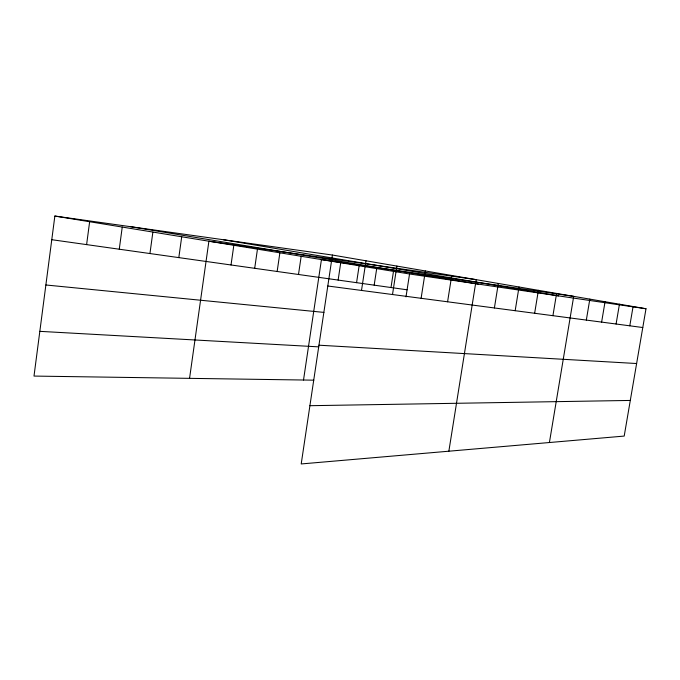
<?xml version="1.0" encoding="UTF-8"?>
<svg xmlns="http://www.w3.org/2000/svg" width="680" height="680" viewBox="0 0 680 680"><rect width="100%" height="100%" fill="white"/><g stroke="black" fill="none" stroke-linecap="round" stroke-linejoin="round"><path stroke-width="1.02" d="M332.426 255.042L301.206 463.947L624.197 436.075L646 308.745L332.426 255.042L54.859 216.053L34 376.074L313.82 380.171M86.606 244.613L89.641 221.731M119.263 249.22L122.247 227.06M149.94 253.547L152.881 232.067M178.815 257.618L181.713 236.776M189.558 378.352L208.896 241.213L476.212 279.667L448.86 451.206M231.022 264.979L233.835 245.284M254.694 268.311L257.457 249.144M277.151 271.481L279.879 252.807M298.495 274.49L301.172 256.284M303.518 380.018L321.436 259.599L573.707 296.361L549.414 442.527M338.13 280.075L340.731 262.752M356.567 282.676L359.133 265.752M361.505 290.445L366.001 260.788M374.17 285.158L376.695 268.625M391 287.529L393.482 271.363M392.504 294.534L396.882 266.075M405.994 296.888L409.538 273.989L54.859 216.053M421.107 298.299L425.374 270.954M447.585 301.793L451.741 275.476M494.394 307.964L498.338 283.458M515.168 310.7L519.019 287.002M534.641 313.267L538.399 290.317M552.925 315.681L556.597 293.437M586.33 320.084L589.832 299.124M601.621 322.099L605.056 301.733M616.088 324.012L619.446 304.198M629.79 325.813L633.08 306.536M309.91 405.697L630.3 400.435M39.831 331.347L318.793 346.868M318.945 345.202L636.616 363.528M45.874 284.979L323.944 312.4M327.794 286L642.787 327.53M51.773 239.7L407.091 289.799M409.538 273.989L646 308.745M130.56 226.686L478.737 284.155M223.397 239.725L558.594 295.902"/></g></svg>
